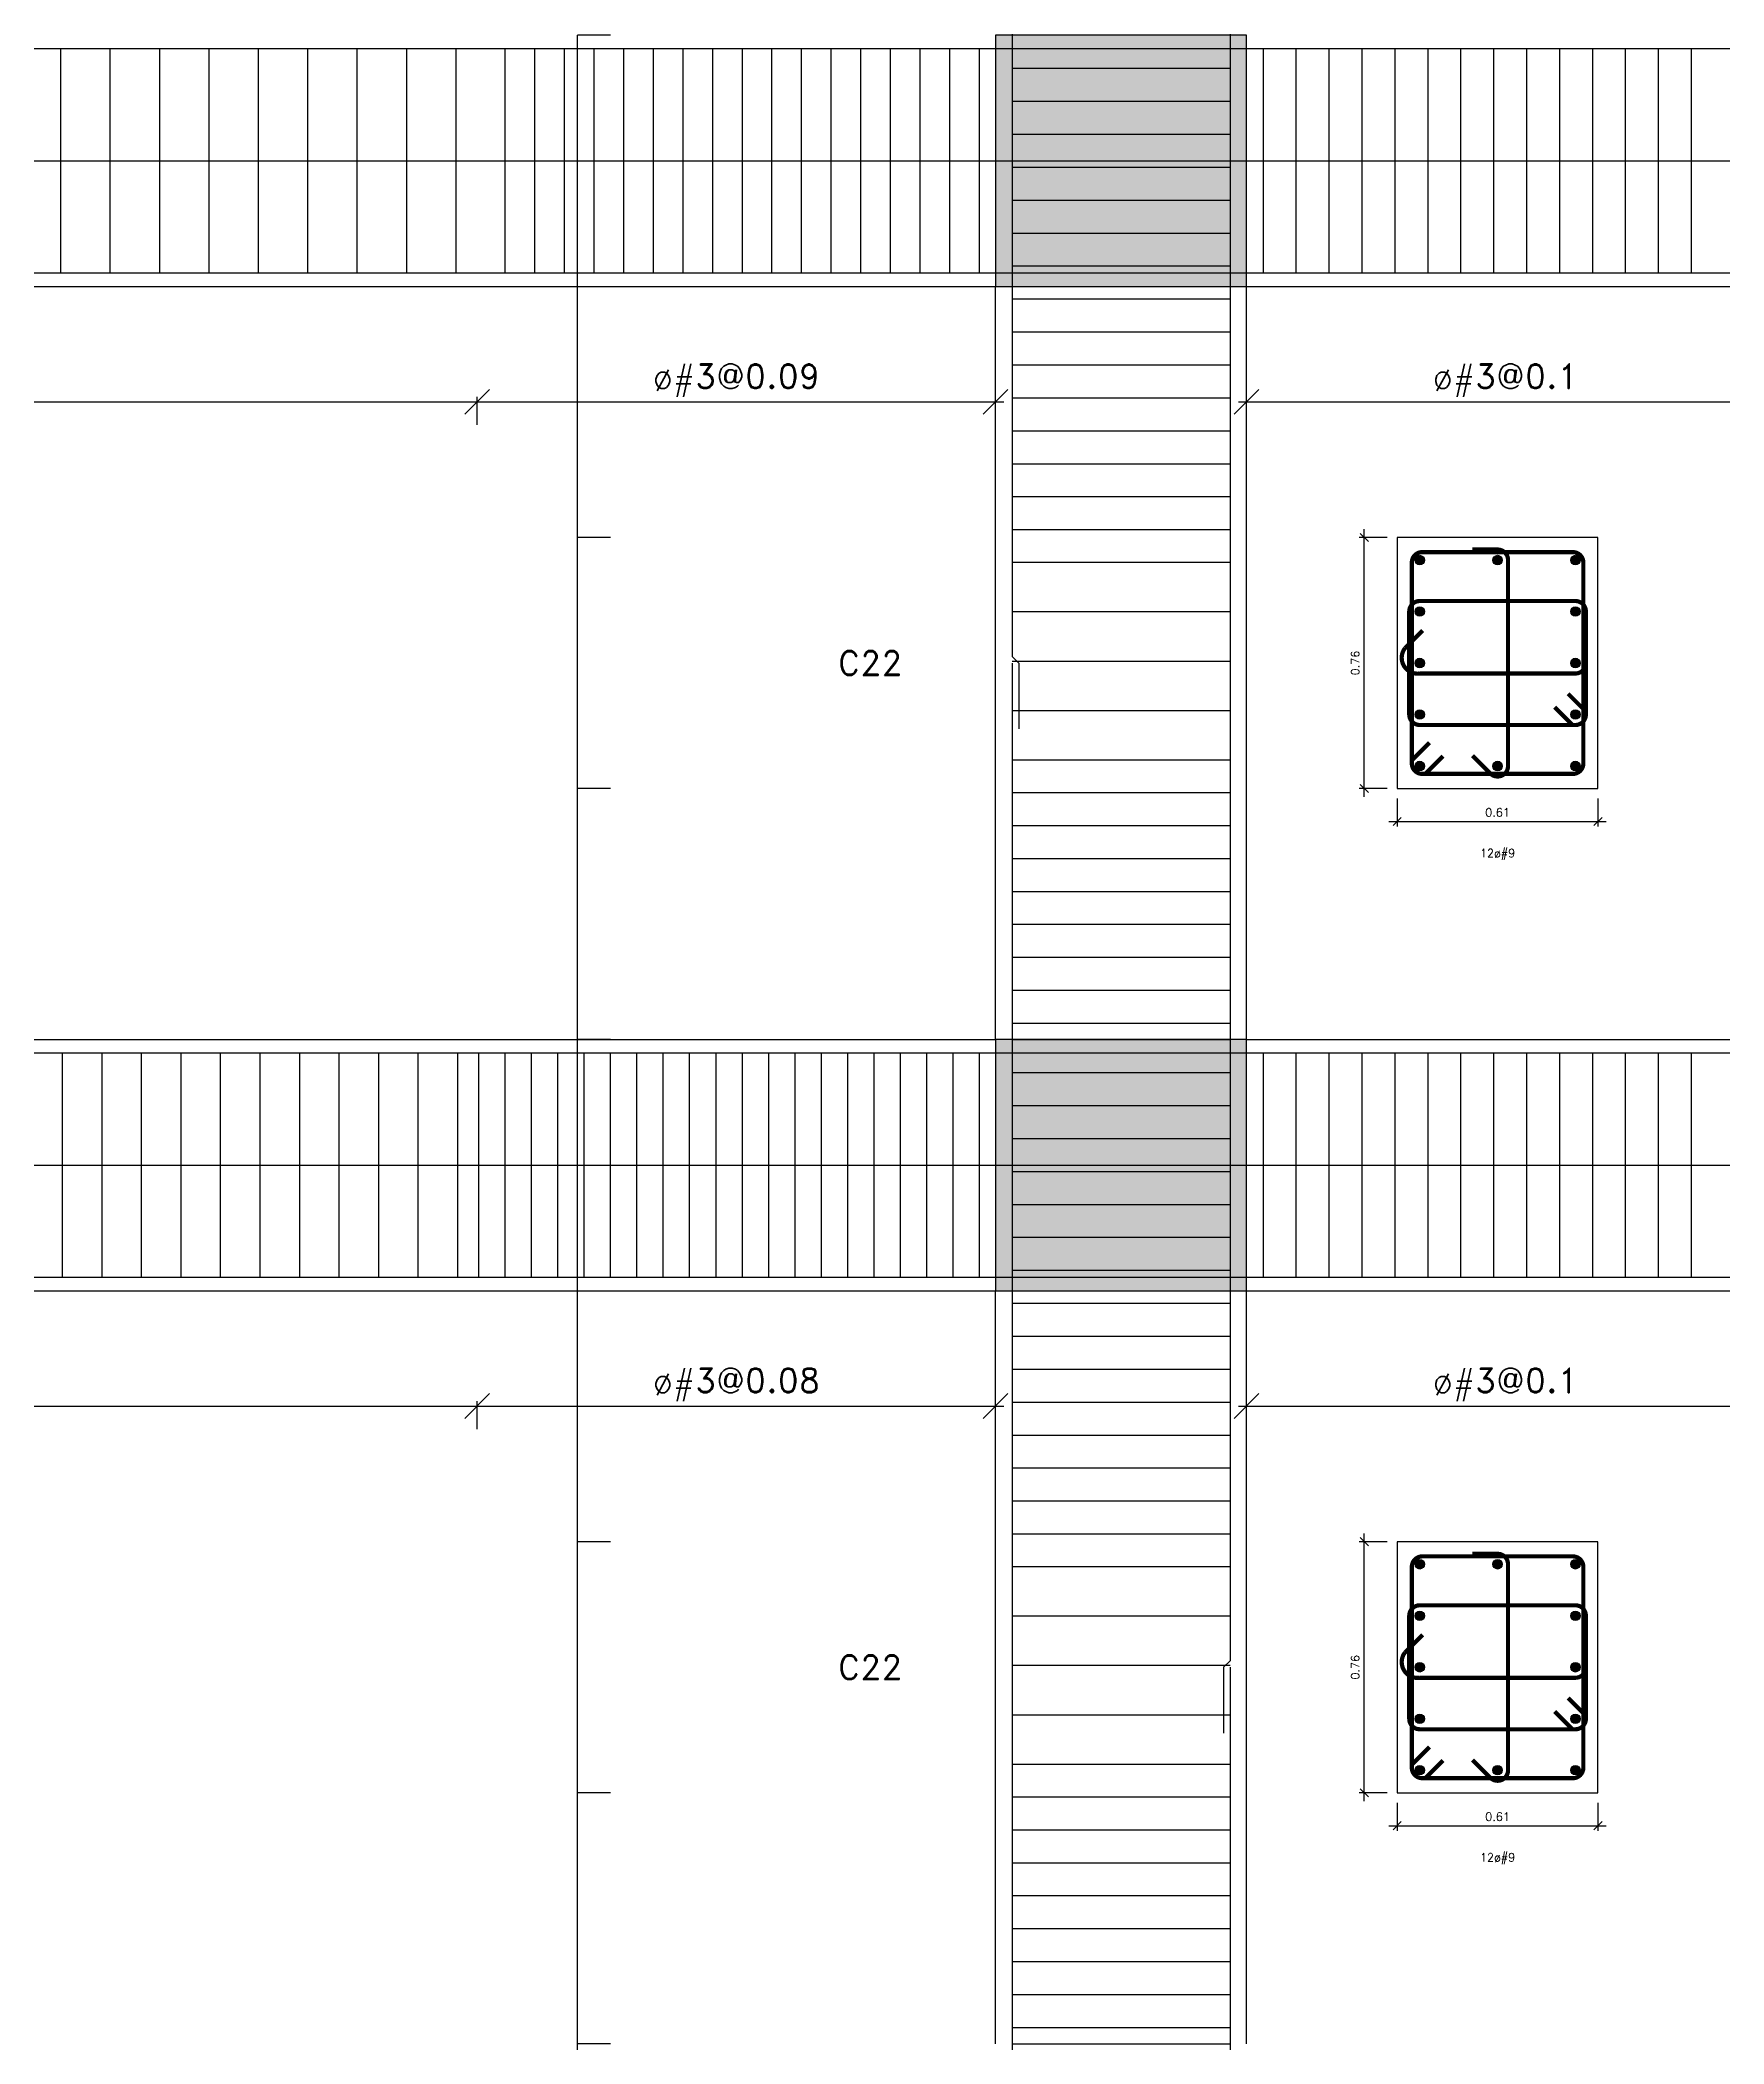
# Model space of a CAD drawing. Header units: inches. Extents: x 2674 to 28325, y -8016 to 21827.
# Drawn here: x 10241.9 to 10497.5, y -1826.6 to -1522.5 of the extents above; entities that cross this region are included whole.
import ezdxf

# ---------------------------------------------------------------- set-up
doc = ezdxf.new("R2010")
doc.units = ezdxf.units.IN
doc.header["$MEASUREMENT"] = 0
for name, color, linetype in [('Beam', 3, 'Continuous'), ('Beam elevation contour', 7, 'Continuous'), ('Beam rebar bot', 2, 'Continuous'), ('Beam rebar top', 2, 'Continuous'), ('Beam tie corner', 6, 'Continuous'), ('Beam tie mid', 4, 'Continuous'), ('Column elevation contorno', 7, 'Continuous'), ('Columns', 5, 'Continuous'), ('Dimensions', 7, 'Continuous'), ('Porticos', 7, 'Continuous'), ('Rebar long', 5, 'Continuous'), ('Rebar tie', 4, 'Continuous'), ('Texts', 7, 'Continuous')]:
    doc.layers.add(name, color=color, linetype=linetype)
doc.layers.add('Beam torsion rebar', color=7, linetype='Continuous', true_color=0xaf0000)
doc.styles.add('Letra', font='romand.shx')
doc.dimstyles.new('Dimension', dxfattribs={"dimscale": 0.083333, "dimtxt": 0.025, "dimasz": 0.025, "dimexe": 0.015, "dimexo": 0.03, "dimgap": 0.015, "dimtad": 1, "dimdec": 1, "dimzin": 0, "dimdsep": 46, "dimlunit": 4, "dimtxsty": 'Letra', "dimblk": 'OBLIQUE', "dimcen": 0.015, "dimdle": 0.025, "dimclrd": 256, "dimclre": 1, "dimclrt": 4, "dimadec": 0, "dimazin": 0, "dimtfac": 1, "dimtdec": 1, "dimtofl": 0, "dimtmove": 0, "dimatfit": 3, "dimfxl": 1, "dimtolj": 1, "dimtzin": 0, "dimarcsym": 0})

# ---------------------------------------------------------------- blocks, each defined once
blk = doc.blocks.new('_Oblique')
at = {"color": 0, "linetype": 'ByBlock', "lineweight": -2}
blk.add_line((-0.5, -0.5), (0.5, 0.5), dxfattribs=at)
blk = doc.blocks.new('*D31')
at = {"color": 1, "linetype": 'ByBlock', "lineweight": -2, "transparency": 16777216}
for p, q in [((-0.3348, 0.381), (-0.4198, 0.381)), ((-0.3348, -0.381), (-0.4198, -0.381))]:
    blk.add_line(p, q, dxfattribs=at)
at = {"linetype": 'ByBlock', "lineweight": -2, "transparency": 16777216}
blk.add_line((-0.4048, -0.406), (-0.4048, 0.406), dxfattribs=at)
at = {"layer": 'Defpoints', "transparency": 16777216}
for p in [(-0.4048, 0.381), (-0.3048, 0.381), (-0.3048, -0.381)]:
    blk.add_point(p, dxfattribs=at)
at = {"lineweight": -2, "transparency": 16777216, "xscale": 0.025, "yscale": 0.025, "zscale": 0.025}
for p, rotation in [((-0.4048, 0.381), 90), ((-0.4048, -0.381), 270)]:
    blk.add_blockref('_Oblique', p, dxfattribs=dict(at, rotation=rotation))
at = {"color": 4, "transparency": 16777216, "insert": (-0.4198, 0), "char_height": 0.025, "attachment_point": 8, "rotation": 90, "style": 'Letra'}
blk.add_mtext('0.76', dxfattribs=at)
blk = doc.blocks.new('*D32')
at = {"color": 1, "linetype": 'ByBlock', "lineweight": -2, "transparency": 16777216}
for p, q in [((-0.3048, -0.411), (-0.3048, -0.496)), ((0.3048, -0.411), (0.3048, -0.496))]:
    blk.add_line(p, q, dxfattribs=at)
at = {"linetype": 'ByBlock', "lineweight": -2, "transparency": 16777216}
blk.add_line((-0.3298, -0.481), (0.3298, -0.481), dxfattribs=at)
at = {"layer": 'Defpoints', "transparency": 16777216}
for p in [(-0.3048, -0.381), (0.3048, -0.381), (0.3048, -0.481)]:
    blk.add_point(p, dxfattribs=at)
at = {"lineweight": -2, "transparency": 16777216, "xscale": 0.025, "yscale": 0.025, "zscale": 0.025, "rotation": 180}
blk.add_blockref('_Oblique', (-0.3048, -0.481), dxfattribs=at)
at = {"lineweight": -2, "transparency": 16777216, "xscale": 0.025, "yscale": 0.025, "zscale": 0.025}
blk.add_blockref('_Oblique', (0.3048, -0.481), dxfattribs=at)
at = {"color": 4, "transparency": 16777216, "insert": (0, -0.466), "char_height": 0.025, "attachment_point": 8, "style": 'Letra'}
blk.add_mtext('0.61', dxfattribs=at)
blk = doc.blocks.new('#9')
blk.add_hatch(color=256).paths.add_polyline_path([(0.0143, 0, 1), (-0.0143, 0, 1)])
at = {"color": 0}
blk.add_circle((0, 0), 0.0143, dxfattribs=at)
blk = doc.blocks.new('*D574')
at = {"layer": 'Defpoints', "color": 0, "transparency": 16777216}
for p in [(10323.5, -1636.11), (10328.5, -1636.11), (10328.5, -1674.21)]:
    blk.add_point(p, dxfattribs=at)
at = {"layer": 'Dimensions', "color": 1, "linetype": 'ByBlock', "lineweight": -2, "transparency": 16777216}
for p, q in [((10328.5, -1636.11), (10323.5, -1636.11)), ((10328.5, -1674.21), (10323.5, -1674.21))]:
    blk.add_line(p, q, dxfattribs=at)
at = {"layer": 'Dimensions', "linetype": 'ByBlock', "lineweight": -2, "transparency": 16777216}
blk.add_line((10323.5, -1674.22), (10323.5, -1636.11), dxfattribs=at)
at = {"layer": 'Dimensions', "lineweight": -2, "transparency": 16777216, "xscale": 0.006249999999999999, "yscale": 0.006249999999999999, "zscale": 0.006249999999999999}
for p, rotation in [((10323.5, -1636.11), 90), ((10323.5, -1674.21), 270)]:
    blk.add_blockref('_Oblique', p, dxfattribs=dict(at, rotation=rotation))
at = {"layer": 'Dimensions', "color": 4, "transparency": 16777216, "insert": (10323.49, -1655.16), "char_height": 0.00625, "attachment_point": 5, "rotation": 90, "style": 'Letra'}
blk.add_mtext('\\A1;ø#3@0.1', dxfattribs=at)
blk = doc.blocks.new('*D575')
at = {"layer": 'Defpoints', "color": 0, "transparency": 16777216}
for p in [(10323.5, -1521.81), (10328.5, -1521.81), (10328.5, -1598.01)]:
    blk.add_point(p, dxfattribs=at)
at = {"layer": 'Dimensions', "color": 1, "linetype": 'ByBlock', "lineweight": -2, "transparency": 16777216}
for p, q in [((10328.5, -1521.81), (10323.5, -1521.81)), ((10328.5, -1598.01), (10323.5, -1598.01))]:
    blk.add_line(p, q, dxfattribs=at)
at = {"layer": 'Dimensions', "linetype": 'ByBlock', "lineweight": -2, "transparency": 16777216}
blk.add_line((10323.5, -1598.02), (10323.5, -1521.81), dxfattribs=at)
at = {"layer": 'Dimensions', "lineweight": -2, "transparency": 16777216, "xscale": 0.006249999999999999, "yscale": 0.006249999999999999, "zscale": 0.006249999999999999}
for p, rotation in [((10323.5, -1521.81), 90), ((10323.5, -1598.01), 270)]:
    blk.add_blockref('_Oblique', p, dxfattribs=dict(at, rotation=rotation))
at = {"layer": 'Dimensions', "color": 4, "transparency": 16777216, "insert": (10323.49, -1559.91), "char_height": 0.00625, "attachment_point": 5, "rotation": 90, "style": 'Letra'}
blk.add_mtext('\\A1;ø#3@0.1', dxfattribs=at)
blk = doc.blocks.new('*D576')
at = {"layer": 'Defpoints', "color": 0, "transparency": 16777216}
for p in [(10323.5, -1598.01), (10328.5, -1598.01), (10328.5, -1636.11)]:
    blk.add_point(p, dxfattribs=at)
at = {"layer": 'Dimensions', "color": 1, "linetype": 'ByBlock', "lineweight": -2, "transparency": 16777216}
for p, q in [((10328.5, -1598.01), (10323.5, -1598.01)), ((10328.5, -1636.11), (10323.5, -1636.11))]:
    blk.add_line(p, q, dxfattribs=at)
at = {"layer": 'Dimensions', "linetype": 'ByBlock', "lineweight": -2, "transparency": 16777216}
blk.add_line((10323.5, -1636.12), (10323.5, -1598.01), dxfattribs=at)
at = {"layer": 'Dimensions', "lineweight": -2, "transparency": 16777216, "xscale": 0.006249999999999999, "yscale": 0.006249999999999999, "zscale": 0.006249999999999999}
for p, rotation in [((10323.5, -1598.01), 90), ((10323.5, -1636.11), 270)]:
    blk.add_blockref('_Oblique', p, dxfattribs=dict(at, rotation=rotation))
at = {"layer": 'Dimensions', "color": 4, "transparency": 16777216, "insert": (10323.49, -1617.06), "char_height": 0.00625, "attachment_point": 5, "rotation": 90, "style": 'Letra'}
blk.add_mtext('\\A1;ø#3@0.15', dxfattribs=at)
blk = doc.blocks.new('*D585')
at = {"layer": 'Defpoints', "color": 0, "transparency": 16777216}
for p in [(10323.5, -1788.51), (10328.5, -1788.51), (10328.5, -1826.61)]:
    blk.add_point(p, dxfattribs=at)
at = {"layer": 'Dimensions', "color": 1, "linetype": 'ByBlock', "lineweight": -2, "transparency": 16777216}
for p, q in [((10328.5, -1788.51), (10323.5, -1788.51)), ((10328.5, -1826.61), (10323.5, -1826.61))]:
    blk.add_line(p, q, dxfattribs=at)
at = {"layer": 'Dimensions', "linetype": 'ByBlock', "lineweight": -2, "transparency": 16777216}
blk.add_line((10323.5, -1826.62), (10323.5, -1788.51), dxfattribs=at)
at = {"layer": 'Dimensions', "lineweight": -2, "transparency": 16777216, "xscale": 0.006249999999999999, "yscale": 0.006249999999999999, "zscale": 0.006249999999999999}
for p, rotation in [((10323.5, -1788.51), 90), ((10323.5, -1826.61), 270)]:
    blk.add_blockref('_Oblique', p, dxfattribs=dict(at, rotation=rotation))
at = {"layer": 'Dimensions', "color": 4, "transparency": 16777216, "insert": (10323.49, -1807.56), "char_height": 0.00625, "attachment_point": 5, "rotation": 90, "style": 'Letra'}
blk.add_mtext('\\A1;ø#3@0.1', dxfattribs=at)
blk = doc.blocks.new('*D586')
at = {"layer": 'Defpoints', "color": 0, "transparency": 16777216}
for p in [(10323.5, -1674.21), (10328.5, -1674.21), (10328.5, -1750.41)]:
    blk.add_point(p, dxfattribs=at)
at = {"layer": 'Dimensions', "color": 1, "linetype": 'ByBlock', "lineweight": -2, "transparency": 16777216}
for p, q in [((10328.5, -1674.21), (10323.5, -1674.21)), ((10328.5, -1750.41), (10323.5, -1750.41))]:
    blk.add_line(p, q, dxfattribs=at)
at = {"layer": 'Dimensions', "linetype": 'ByBlock', "lineweight": -2, "transparency": 16777216}
blk.add_line((10323.5, -1750.42), (10323.5, -1674.21), dxfattribs=at)
at = {"layer": 'Dimensions', "lineweight": -2, "transparency": 16777216, "xscale": 0.006249999999999999, "yscale": 0.006249999999999999, "zscale": 0.006249999999999999}
for p, rotation in [((10323.5, -1674.21), 90), ((10323.5, -1750.41), 270)]:
    blk.add_blockref('_Oblique', p, dxfattribs=dict(at, rotation=rotation))
at = {"layer": 'Dimensions', "color": 4, "transparency": 16777216, "insert": (10323.49, -1712.31), "char_height": 0.00625, "attachment_point": 5, "rotation": 90, "style": 'Letra'}
blk.add_mtext('\\A1;ø#3@0.1', dxfattribs=at)
blk = doc.blocks.new('*D587')
at = {"layer": 'Defpoints', "color": 0, "transparency": 16777216}
for p in [(10323.5, -1750.41), (10328.5, -1750.41), (10328.5, -1788.51)]:
    blk.add_point(p, dxfattribs=at)
at = {"layer": 'Dimensions', "color": 1, "linetype": 'ByBlock', "lineweight": -2, "transparency": 16777216}
for p, q in [((10328.5, -1750.41), (10323.5, -1750.41)), ((10328.5, -1788.51), (10323.5, -1788.51))]:
    blk.add_line(p, q, dxfattribs=at)
at = {"layer": 'Dimensions', "linetype": 'ByBlock', "lineweight": -2, "transparency": 16777216}
blk.add_line((10323.5, -1788.52), (10323.5, -1750.41), dxfattribs=at)
at = {"layer": 'Dimensions', "lineweight": -2, "transparency": 16777216, "xscale": 0.006249999999999999, "yscale": 0.006249999999999999, "zscale": 0.006249999999999999}
for p, rotation in [((10323.5, -1750.41), 90), ((10323.5, -1788.51), 270)]:
    blk.add_blockref('_Oblique', p, dxfattribs=dict(at, rotation=rotation))
at = {"layer": 'Dimensions', "color": 4, "transparency": 16777216, "insert": (10323.49, -1769.46), "char_height": 0.00625, "attachment_point": 5, "rotation": 90, "style": 'Letra'}
blk.add_mtext('\\A1;ø#3@0.15', dxfattribs=at)
blk = doc.blocks.new('*D589')
at = {"layer": 'Defpoints', "color": 0, "transparency": 16777216}
for p in [(10323.5, -1826.61), (10328.5, -1826.61), (10328.5, -1902.81)]:
    blk.add_point(p, dxfattribs=at)
at = {"layer": 'Dimensions', "color": 1, "linetype": 'ByBlock', "lineweight": -2, "transparency": 16777216}
for p, q in [((10328.5, -1826.61), (10323.5, -1826.61)), ((10328.5, -1902.81), (10323.5, -1902.81))]:
    blk.add_line(p, q, dxfattribs=at)
at = {"layer": 'Dimensions', "linetype": 'ByBlock', "lineweight": -2, "transparency": 16777216}
blk.add_line((10323.5, -1902.82), (10323.5, -1826.61), dxfattribs=at)
at = {"layer": 'Dimensions', "lineweight": -2, "transparency": 16777216, "xscale": 0.006249999999999999, "yscale": 0.006249999999999999, "zscale": 0.006249999999999999}
for p, rotation in [((10323.5, -1826.61), 90), ((10323.5, -1902.81), 270)]:
    blk.add_blockref('_Oblique', p, dxfattribs=dict(at, rotation=rotation))
at = {"layer": 'Dimensions', "color": 4, "transparency": 16777216, "insert": (10323.49, -1864.71), "char_height": 0.00625, "attachment_point": 5, "rotation": 90, "style": 'Letra'}
blk.add_mtext('\\A1;ø#3@0.1', dxfattribs=at)
blk = doc.blocks.new('*D170')
at = {"linetype": 'ByBlock', "lineweight": -2, "transparency": 16777216}
blk.add_line((708.3466, 13.5184), (709.9707, 13.5184), dxfattribs=at)
at = {"color": 1, "linetype": 'ByBlock', "lineweight": -2, "transparency": 16777216}
for p, q in [((708.3716, 13.4484), (708.3716, 13.5334)), ((709.9457, 13.4484), (709.9457, 13.5334))]:
    blk.add_line(p, q, dxfattribs=at)
at = {"layer": 'Defpoints', "transparency": 16777216}
for p in [(709.9457, 13.5184), (708.3716, 13.4184), (709.9457, 13.4184)]:
    blk.add_point(p, dxfattribs=at)
at = {"lineweight": -2, "transparency": 16777216, "xscale": 0.075, "yscale": 0.075, "zscale": 0.075, "rotation": 180}
blk.add_blockref('_Oblique', (708.3716, 13.5184), dxfattribs=at)
at = {"lineweight": -2, "transparency": 16777216, "xscale": 0.075, "yscale": 0.075, "zscale": 0.075}
blk.add_blockref('_Oblique', (709.9457, 13.5184), dxfattribs=at)
at = {"color": 4, "transparency": 16777216, "insert": (709.15865, 13.5334), "char_height": 0.075, "attachment_point": 8, "style": 'Letra'}
blk.add_mtext('ø#3@0.09', dxfattribs=at)
blk = doc.blocks.new('*D171')
at = {"linetype": 'ByBlock', "lineweight": -2, "transparency": 16777216}
blk.add_line((704.3066, 13.5184), (708.3966, 13.5184), dxfattribs=at)
at = {"color": 1, "linetype": 'ByBlock', "lineweight": -2, "transparency": 16777216}
for p, q in [((704.3316, 13.4484), (704.3316, 13.5334)), ((708.3716, 13.4484), (708.3716, 13.5334))]:
    blk.add_line(p, q, dxfattribs=at)
at = {"layer": 'Defpoints', "transparency": 16777216}
for p in [(708.3716, 13.5184), (704.3316, 13.4184), (708.3716, 13.4184)]:
    blk.add_point(p, dxfattribs=at)
at = {"lineweight": -2, "transparency": 16777216, "xscale": 0.075, "yscale": 0.075, "zscale": 0.075, "rotation": 180}
blk.add_blockref('_Oblique', (704.3316, 13.5184), dxfattribs=at)
at = {"lineweight": -2, "transparency": 16777216, "xscale": 0.075, "yscale": 0.075, "zscale": 0.075}
blk.add_blockref('_Oblique', (708.3716, 13.5184), dxfattribs=at)
at = {"color": 4, "transparency": 16777216, "insert": (706.3516, 13.5334), "char_height": 0.075, "attachment_point": 8, "style": 'Letra'}
blk.add_mtext('ø#3@0.15', dxfattribs=at)
blk = doc.blocks.new('FB 30 X 30')
blk.add_hatch(color=256).paths.add_polyline_path([(0.381, 0.381), (-0.381, 0.381), (-0.381, -0.381), (0.381, -0.381)])
at = {"color": 0}
blk.add_lwpolyline([(0.381, 0.381), (-0.381, 0.381), (-0.381, -0.381), (0.381, -0.381)], close=True, dxfattribs=at)
blk = doc.blocks.new('*D172')
at = {"linetype": 'ByBlock', "lineweight": -2, "transparency": 16777216}
blk.add_line((710.6827, 13.5184), (712.3067, 13.5184), dxfattribs=at)
at = {"color": 1, "linetype": 'ByBlock', "lineweight": -2, "transparency": 16777216}
for p, q in [((710.7077, 13.4484), (710.7077, 13.5334)), ((712.2817, 13.4484), (712.2817, 13.5334))]:
    blk.add_line(p, q, dxfattribs=at)
at = {"layer": 'Defpoints', "transparency": 16777216}
for p in [(712.2817, 13.5184), (710.7077, 13.4184), (712.2817, 13.4184)]:
    blk.add_point(p, dxfattribs=at)
at = {"lineweight": -2, "transparency": 16777216, "xscale": 0.075, "yscale": 0.075, "zscale": 0.075, "rotation": 180}
blk.add_blockref('_Oblique', (710.7077, 13.5184), dxfattribs=at)
at = {"lineweight": -2, "transparency": 16777216, "xscale": 0.075, "yscale": 0.075, "zscale": 0.075}
blk.add_blockref('_Oblique', (712.2817, 13.5184), dxfattribs=at)
at = {"color": 4, "transparency": 16777216, "insert": (711.4947, 13.5334), "char_height": 0.075, "attachment_point": 8, "style": 'Letra'}
blk.add_mtext('ø#3@0.1', dxfattribs=at)
blk = doc.blocks.new('*D189')
at = {"linetype": 'ByBlock', "lineweight": -2, "transparency": 16777216}
blk.add_line((708.3466, 10.4704), (709.9707, 10.4704), dxfattribs=at)
at = {"color": 1, "linetype": 'ByBlock', "lineweight": -2, "transparency": 16777216}
for p, q in [((708.3716, 10.4004), (708.3716, 10.4854)), ((709.9457, 10.4004), (709.9457, 10.4854))]:
    blk.add_line(p, q, dxfattribs=at)
at = {"layer": 'Defpoints', "transparency": 16777216}
for p in [(709.9457, 10.4704), (708.3716, 10.3704), (709.9457, 10.3704)]:
    blk.add_point(p, dxfattribs=at)
at = {"lineweight": -2, "transparency": 16777216, "xscale": 0.075, "yscale": 0.075, "zscale": 0.075, "rotation": 180}
blk.add_blockref('_Oblique', (708.3716, 10.4704), dxfattribs=at)
at = {"lineweight": -2, "transparency": 16777216, "xscale": 0.075, "yscale": 0.075, "zscale": 0.075}
blk.add_blockref('_Oblique', (709.9457, 10.4704), dxfattribs=at)
at = {"color": 4, "transparency": 16777216, "insert": (709.15865, 10.4854), "char_height": 0.075, "attachment_point": 8, "style": 'Letra'}
blk.add_mtext('ø#3@0.08', dxfattribs=at)
blk = doc.blocks.new('*D190')
at = {"linetype": 'ByBlock', "lineweight": -2, "transparency": 16777216}
blk.add_line((704.3066, 10.4704), (708.3966, 10.4704), dxfattribs=at)
at = {"color": 1, "linetype": 'ByBlock', "lineweight": -2, "transparency": 16777216}
for p, q in [((704.3316, 10.4004), (704.3316, 10.4854)), ((708.3716, 10.4004), (708.3716, 10.4854))]:
    blk.add_line(p, q, dxfattribs=at)
at = {"layer": 'Defpoints', "transparency": 16777216}
for p in [(708.3716, 10.4704), (704.3316, 10.3704), (708.3716, 10.3704)]:
    blk.add_point(p, dxfattribs=at)
at = {"lineweight": -2, "transparency": 16777216, "xscale": 0.075, "yscale": 0.075, "zscale": 0.075, "rotation": 180}
blk.add_blockref('_Oblique', (704.3316, 10.4704), dxfattribs=at)
at = {"lineweight": -2, "transparency": 16777216, "xscale": 0.075, "yscale": 0.075, "zscale": 0.075}
blk.add_blockref('_Oblique', (708.3716, 10.4704), dxfattribs=at)
at = {"color": 4, "transparency": 16777216, "insert": (706.3516, 10.4854), "char_height": 0.075, "attachment_point": 8, "style": 'Letra'}
blk.add_mtext('ø#3@0.12', dxfattribs=at)
blk = doc.blocks.new('*D191')
at = {"linetype": 'ByBlock', "lineweight": -2, "transparency": 16777216}
blk.add_line((710.6827, 10.4704), (712.3067, 10.4704), dxfattribs=at)
at = {"color": 1, "linetype": 'ByBlock', "lineweight": -2, "transparency": 16777216}
for p, q in [((710.7077, 10.4004), (710.7077, 10.4854)), ((712.2817, 10.4004), (712.2817, 10.4854))]:
    blk.add_line(p, q, dxfattribs=at)
at = {"layer": 'Defpoints', "transparency": 16777216}
for p in [(712.2817, 10.4704), (710.7077, 10.3704), (712.2817, 10.3704)]:
    blk.add_point(p, dxfattribs=at)
at = {"lineweight": -2, "transparency": 16777216, "xscale": 0.075, "yscale": 0.075, "zscale": 0.075, "rotation": 180}
blk.add_blockref('_Oblique', (710.7077, 10.4704), dxfattribs=at)
at = {"lineweight": -2, "transparency": 16777216, "xscale": 0.075, "yscale": 0.075, "zscale": 0.075}
blk.add_blockref('_Oblique', (712.2817, 10.4704), dxfattribs=at)
at = {"color": 4, "transparency": 16777216, "insert": (711.4947, 10.4854), "char_height": 0.075, "attachment_point": 8, "style": 'Letra'}
blk.add_mtext('ø#3@0.1', dxfattribs=at)
blk = doc.blocks.new('C 30 X 24')
at = {"layer": 'Columns'}
blk.add_lwpolyline([(-0.3048, -0.381), (0.3048, -0.381), (0.3048, 0.381), (-0.3048, 0.381)], close=True, dxfattribs=at)
at = {"layer": 'Rebar tie'}
for points in [[(-0.2065, -0.2419, 0.0127, 0.0127, 0), (-0.2604, -0.2958, 0.0127, 0.0127, 0), (-0.2604, -0.3048, 0.0127, 0.0127, 0.414214), (-0.2286, -0.3366, 0.0127, 0.0127, 0), (0.2286, -0.3366, 0.0127, 0.0127, 0.414214), (0.2604, -0.3048, 0.0127, 0.0127, 0), (0.2604, 0.3048, 0.0127, 0.0127, 0.414214), (0.2286, 0.3366, 0.0127, 0.0127, 0), (-0.2286, 0.3366, 0.0127, 0.0127, 0.414214), (-0.2604, 0.3048, 0.0127, 0.0127, 0), (-0.2604, -0.3048, 0.0127, 0.0127, 0.414214), (-0.2286, -0.3366, 0.0127, 0.0127, 0), (-0.2196, -0.3366, 0.0127, 0.0127, 0), (-0.1657, -0.2827, 0.0127, 0.0127, 0)], [(-0.0763, -0.2812, 0.0127, 0.0127, 0), (-0.0225, -0.3351, 0.0127, 0.0127, 0.668179), (0.0318, -0.3126, 0.0127, 0.0127, 0), (0.0318, 0.3126, 0.0127, 0.0127, 0.414214), (0, 0.3444, 0.0127, 0.0127, 0), (-0.0762, 0.3444, 0.0127, 0.0127, 0)], [(0.2143, -0.0935, 0.0127, 0.0127, 0), (0.2682, -0.1473, 0.0127, 0.0127, 0), (0.2682, -0.1563, 0.0127, 0.0127, -0.414214), (0.2364, -0.1881, 0.0127, 0.0127, 0), (-0.2364, -0.1881, 0.0127, 0.0127, -0.414214), (-0.2682, -0.1563, 0.0127, 0.0127, 0), (-0.2682, 0.1563, 0.0127, 0.0127, -0.414214), (-0.2364, 0.1881, 0.0127, 0.0127, 0), (0.2364, 0.1881, 0.0127, 0.0127, -0.414214), (0.2682, 0.1563, 0.0127, 0.0127, 0), (0.2682, -0.1563, 0.0127, 0.0127, -0.414214), (0.2364, -0.1881, 0.0127, 0.0127, 0), (0.2275, -0.1881, 0.0127, 0.0127, 0), (0.1736, -0.1342, 0.0127, 0.0127, 0)], [(-0.2275, 0.0988, 0.0127, 0.0127, 0), (-0.2813, 0.0449, 0.0127, 0.0127, 0.668179), (-0.2364, -0.0318, 0.0127, 0.0127, 0), (0.2364, -0.0318, 0.0127, 0.0127, 0.414214), (0.2682, 0, 0.0127, 0.0127, 0), (0.2682, 0.0762, 0.0127, 0.0127, 0)]]:
    blk.add_lwpolyline(points, format="xyseb", dxfattribs=at)
at = {"layer": 'Rebar long', "color": 0}
for p in [(-0.2364, 0.3126), (0, 0.3126), (0.2364, 0.3126), (-0.2364, 0.1563), (0.2364, 0.1563), (-0.2364, 0), (0.2364, 0), (-0.2364, -0.1563), (0.2364, -0.1563), (-0.2364, -0.3126), (0, -0.3126), (0.2364, -0.3126)]:
    blk.add_blockref('#9', p, dxfattribs=at)
at = {"layer": 'Texts', "insert": (0, -0.581), "char_height": 0.025, "width": 0.056717, "attachment_point": 5, "style": 'Letra'}
blk.add_mtext('12ø#9', dxfattribs=at)
at = {"layer": 'Dimensions'}
for p2, distance, picture, middle in [((-0.3048, 0.381), 0.1, '*D31', (-0.4048, 0)), ((0.3048, -0.381), -0.1, '*D32', (0, -0.481))]:
    dim = blk.add_aligned_dim(p1=(-0.3048, -0.381), p2=p2, distance=distance, dimstyle='Dimension', override={"dimtxt": 0.025, "dimasz": 0.025, "dimpost": '<>'}, dxfattribs=at)
    dim.commit()
    dim.dimension.update_dxf_attribs({"geometry": picture, "text_midpoint": middle})
blk = doc.blocks.new('B33-B34-B35-B36-Story4')
at = {"layer": 'Beam elevation contour'}
for points in [[(702.7576, 13.8684), (709.9457, 13.8684)], [(710.7077, 13.8684), (717.2356, 13.8684)]]:
    blk.add_lwpolyline(points, dxfattribs=at)
at = {"layer": 'Beam rebar bot'}
blk.add_lwpolyline([(732.8728, 14.2084), (732.8728, 13.9084), (702.188, 13.9084), (702.188, 14.2084)], dxfattribs=at)
at = {"layer": 'Beam rebar top'}
blk.add_lwpolyline([(702.208, 14.2904), (702.208, 14.5904), (732.8928, 14.5904), (732.8928, 14.2904)], dxfattribs=at)
at = {"layer": 'Beam tie corner'}
for points in [[(708.4557, 14.5904), (708.4557, 13.9084)], [(708.5457, 14.5904), (708.5457, 13.9084)], [(708.6357, 14.5904), (708.6357, 13.9084)], [(708.7257, 14.5904), (708.7257, 13.9084)], [(708.8157, 14.5904), (708.8157, 13.9084)], [(708.9057, 14.5904), (708.9057, 13.9084)], [(708.9957, 14.5904), (708.9957, 13.9084)], [(709.0857, 14.5904), (709.0857, 13.9084)], [(709.1757, 14.5904), (709.1757, 13.9084)], [(709.2657, 14.5904), (709.2657, 13.9084)], [(709.3557, 14.5904), (709.3557, 13.9084)], [(709.4457, 14.5904), (709.4457, 13.9084)], [(709.5357, 14.5904), (709.5357, 13.9084)], [(709.6257, 14.5904), (709.6257, 13.9084)], [(709.7157, 14.5904), (709.7157, 13.9084)], [(709.8057, 14.5904), (709.8057, 13.9084)], [(709.8957, 14.5904), (709.8957, 13.9084)], [(710.7577, 14.5904), (710.7577, 13.9084)], [(710.8577, 14.5904), (710.8577, 13.9084)], [(710.9577, 14.5904), (710.9577, 13.9084)], [(711.0577, 14.5904), (711.0577, 13.9084)], [(711.1577, 14.5904), (711.1577, 13.9084)], [(711.2577, 14.5904), (711.2577, 13.9084)], [(711.3577, 14.5904), (711.3577, 13.9084)], [(711.4577, 14.5904), (711.4577, 13.9084)], [(711.5577, 14.5904), (711.5577, 13.9084)], [(711.6577, 14.5904), (711.6577, 13.9084)], [(711.7577, 14.5904), (711.7577, 13.9084)], [(711.8577, 14.5904), (711.8577, 13.9084)], [(711.9577, 14.5904), (711.9577, 13.9084)], [(712.0577, 14.5904), (712.0577, 13.9084)]]:
    blk.add_lwpolyline(points, dxfattribs=at)
at = {"layer": 'Beam tie mid'}
for points in [[(707.1066, 14.5904), (707.1066, 13.9084)], [(707.2566, 14.5904), (707.2566, 13.9084)], [(707.4066, 14.5904), (707.4066, 13.9084)], [(707.5566, 14.5904), (707.5566, 13.9084)], [(707.7066, 14.5904), (707.7066, 13.9084)], [(707.8566, 14.5904), (707.8566, 13.9084)], [(708.0066, 14.5904), (708.0066, 13.9084)], [(708.1566, 14.5904), (708.1566, 13.9084)], [(708.3066, 14.5904), (708.3066, 13.9084)]]:
    blk.add_lwpolyline(points, dxfattribs=at)
at = {"layer": 'Beam torsion rebar'}
blk.add_lwpolyline([(702.188, 14.2494), (732.8928, 14.2494)], dxfattribs=at)
at = {"layer": 'Beam', "color": 0}
blk.add_blockref('FB 30 X 30', (710.3267, 14.2494), dxfattribs=at)
at = {"layer": 'Dimensions'}
for p1, p2, text, picture, middle in [((704.3316, 13.4184), (708.3716, 13.4184), 'ø#3@0.15', '*D171', (706.3516, 13.5184)), ((708.3716, 13.4184), (709.9457, 13.4184), 'ø#3@0.09', '*D170', (709.1586, 13.5184)), ((710.7077, 13.4184), (712.2817, 13.4184), 'ø#3@0.1', '*D172', (711.4947, 13.5184))]:
    dim = blk.add_aligned_dim(p1=p1, p2=p2, distance=0.1, text=text, dimstyle='Dimension', override={"dimtxt": 0.075, "dimasz": 0.075, "dimpost": '<>'}, dxfattribs=at)
    dim.commit()
    dim.dimension.update_dxf_attribs({"geometry": picture, "text_midpoint": middle})
blk = doc.blocks.new('B33-B34-B35-B36-Story3')
at = {"layer": 'Beam elevation contour'}
for points in [[(702.7576, 11.5824), (709.9457, 11.5824)], [(710.7077, 11.5824), (717.2356, 11.5824)], [(702.7576, 10.8204), (709.9457, 10.8204)], [(710.7077, 10.8204), (717.2356, 10.8204)]]:
    blk.add_lwpolyline(points, dxfattribs=at)
at = {"layer": 'Beam rebar bot'}
blk.add_lwpolyline([(732.8728, 11.1604), (732.8728, 10.8604), (702.188, 10.8604), (702.188, 11.1604)], dxfattribs=at)
at = {"layer": 'Beam rebar top'}
blk.add_lwpolyline([(702.208, 11.2424), (702.208, 11.5424), (732.8928, 11.5424), (732.8928, 11.2424)], dxfattribs=at)
at = {"layer": 'Beam tie corner'}
for points in [[(708.3757, 11.5424), (708.3757, 10.8604)], [(708.4557, 11.5424), (708.4557, 10.8604)], [(708.5357, 11.5424), (708.5357, 10.8604)], [(708.6157, 11.5424), (708.6157, 10.8604)], [(708.6957, 11.5424), (708.6957, 10.8604)], [(708.7757, 11.5424), (708.7757, 10.8604)], [(708.8557, 11.5424), (708.8557, 10.8604)], [(708.9357, 11.5424), (708.9357, 10.8604)], [(709.0157, 11.5424), (709.0157, 10.8604)], [(709.0957, 11.5424), (709.0957, 10.8604)], [(709.1757, 11.5424), (709.1757, 10.8604)], [(709.2557, 11.5424), (709.2557, 10.8604)], [(709.3357, 11.5424), (709.3357, 10.8604)], [(709.4157, 11.5424), (709.4157, 10.8604)], [(709.4957, 11.5424), (709.4957, 10.8604)], [(709.5757, 11.5424), (709.5757, 10.8604)], [(709.6557, 11.5424), (709.6557, 10.8604)], [(709.7357, 11.5424), (709.7357, 10.8604)], [(709.8157, 11.5424), (709.8157, 10.8604)], [(709.8957, 11.5424), (709.8957, 10.8604)], [(710.7577, 11.5424), (710.7577, 10.8604)], [(710.8577, 11.5424), (710.8577, 10.8604)], [(710.9577, 11.5424), (710.9577, 10.8604)], [(711.0577, 11.5424), (711.0577, 10.8604)], [(711.1577, 11.5424), (711.1577, 10.8604)], [(711.2577, 11.5424), (711.2577, 10.8604)], [(711.3577, 11.5424), (711.3577, 10.8604)], [(711.4577, 11.5424), (711.4577, 10.8604)], [(711.5577, 11.5424), (711.5577, 10.8604)], [(711.6577, 11.5424), (711.6577, 10.8604)], [(711.7577, 11.5424), (711.7577, 10.8604)], [(711.8577, 11.5424), (711.8577, 10.8604)], [(711.9577, 11.5424), (711.9577, 10.8604)], [(712.0577, 11.5424), (712.0577, 10.8604)]]:
    blk.add_lwpolyline(points, dxfattribs=at)
at = {"layer": 'Beam tie mid'}
for points in [[(707.1116, 11.5424), (707.1116, 10.8604)], [(707.2316, 11.5424), (707.2316, 10.8604)], [(707.3516, 11.5424), (707.3516, 10.8604)], [(707.4716, 11.5424), (707.4716, 10.8604)], [(707.5916, 11.5424), (707.5916, 10.8604)], [(707.7116, 11.5424), (707.7116, 10.8604)], [(707.8316, 11.5424), (707.8316, 10.8604)], [(707.9516, 11.5424), (707.9516, 10.8604)], [(708.0716, 11.5424), (708.0716, 10.8604)], [(708.1916, 11.5424), (708.1916, 10.8604)], [(708.3116, 11.5424), (708.3116, 10.8604)]]:
    blk.add_lwpolyline(points, dxfattribs=at)
at = {"layer": 'Beam torsion rebar'}
blk.add_lwpolyline([(702.188, 11.2014), (732.8928, 11.2014)], dxfattribs=at)
at = {"layer": 'Beam', "color": 0}
blk.add_blockref('FB 30 X 30', (710.3267, 11.2014), dxfattribs=at)
at = {"layer": 'Dimensions'}
for p1, p2, text, picture, middle in [((704.3316, 10.3704), (708.3716, 10.3704), 'ø#3@0.12', '*D190', (706.3516, 10.4704)), ((708.3716, 10.3704), (709.9457, 10.3704), 'ø#3@0.08', '*D189', (709.1586, 10.4704)), ((710.7077, 10.3704), (712.2817, 10.3704), 'ø#3@0.1', '*D191', (711.4947, 10.4704))]:
    dim = blk.add_aligned_dim(p1=p1, p2=p2, distance=0.1, text=text, dimstyle='Dimension', override={"dimtxt": 0.075, "dimasz": 0.075, "dimpost": '<>'}, dxfattribs=at)
    dim.commit()
    dim.dimension.update_dxf_attribs({"geometry": picture, "text_midpoint": middle})

msp = doc.modelspace()

# ---------------------------------------------------------------- linework, layer by layer
at = {"layer": 'Beam rebar bot'}
for points in [[(10389.46, -1312.26), (10389.46, -1616.06)], [(10422.56, -1464.66), (10422.56, -1768.46)], [(10390.46, -1617.06), (10389.46, -1616.06)], [(10389.46, -1617.06), (10389.46, -1920.86)], [(10390.46, -1617.06), (10390.46, -1627.06)], [(10421.56, -1769.46), (10422.56, -1768.46)], [(10421.56, -1769.46), (10421.56, -1779.46)], [(10422.56, -1769.46), (10422.56, -2073.26)]]:
    msp.add_lwpolyline(points, dxfattribs=at)
at = {"layer": 'Beam tie corner'}
for points in [[(10389.46, -1526.81), (10422.56, -1526.81)], [(10389.46, -1531.81), (10422.56, -1531.81)], [(10389.46, -1536.81), (10422.56, -1536.81)], [(10389.46, -1541.81), (10422.56, -1541.81)], [(10389.46, -1546.81), (10422.56, -1546.81)], [(10389.46, -1551.81), (10422.56, -1551.81)], [(10389.46, -1556.81), (10422.56, -1556.81)], [(10389.46, -1561.81), (10422.56, -1561.81)], [(10389.46, -1566.81), (10422.56, -1566.81)], [(10389.46, -1571.81), (10422.56, -1571.81)], [(10389.46, -1576.81), (10422.56, -1576.81)], [(10389.46, -1581.81), (10422.56, -1581.81)], [(10389.46, -1586.81), (10422.56, -1586.81)], [(10389.46, -1591.81), (10422.56, -1591.81)], [(10389.46, -1596.81), (10422.56, -1596.81)], [(10389.46, -1636.71), (10422.56, -1636.71)], [(10389.46, -1641.71), (10422.56, -1641.71)], [(10389.46, -1646.71), (10422.56, -1646.71)], [(10389.46, -1651.71), (10422.56, -1651.71)], [(10389.46, -1656.71), (10422.56, -1656.71)], [(10389.46, -1661.71), (10422.56, -1661.71)], [(10389.46, -1666.71), (10422.56, -1666.71)], [(10389.46, -1671.71), (10422.56, -1671.71)], [(10389.46, -1674.21), (10422.56, -1674.21)], [(10389.46, -1679.21), (10422.56, -1679.21)], [(10389.46, -1684.21), (10422.56, -1684.21)], [(10389.46, -1689.21), (10422.56, -1689.21)], [(10389.46, -1694.21), (10422.56, -1694.21)], [(10389.46, -1699.21), (10422.56, -1699.21)], [(10389.46, -1704.21), (10422.56, -1704.21)], [(10389.46, -1709.21), (10422.56, -1709.21)], [(10389.46, -1714.21), (10422.56, -1714.21)], [(10389.46, -1719.21), (10422.56, -1719.21)], [(10389.46, -1724.21), (10422.56, -1724.21)], [(10389.46, -1729.21), (10422.56, -1729.21)], [(10389.46, -1734.21), (10422.56, -1734.21)], [(10389.46, -1739.21), (10422.56, -1739.21)], [(10389.46, -1744.21), (10422.56, -1744.21)], [(10389.46, -1749.21), (10422.56, -1749.21)], [(10389.46, -1789.11), (10422.56, -1789.11)], [(10389.46, -1794.11), (10422.56, -1794.11)], [(10389.46, -1799.11), (10422.56, -1799.11)], [(10389.46, -1804.11), (10422.56, -1804.11)], [(10389.46, -1809.11), (10422.56, -1809.11)], [(10389.46, -1814.11), (10422.56, -1814.11)], [(10389.46, -1819.11), (10422.56, -1819.11)], [(10389.46, -1824.11), (10422.56, -1824.11)], [(10389.46, -1826.61), (10422.56, -1826.61)]]:
    msp.add_lwpolyline(points, dxfattribs=at)
at = {"layer": 'Beam tie mid'}
for points in [[(10389.46, -1601.76), (10422.56, -1601.76)], [(10389.46, -1609.26), (10422.56, -1609.26)], [(10389.46, -1616.76), (10422.56, -1616.76)], [(10389.46, -1624.26), (10422.56, -1624.26)], [(10389.46, -1631.76), (10422.56, -1631.76)], [(10389.46, -1754.16), (10422.56, -1754.16)], [(10389.46, -1761.66), (10422.56, -1761.66)], [(10389.46, -1769.16), (10422.56, -1769.16)], [(10389.46, -1776.66), (10422.56, -1776.66)], [(10389.46, -1784.16), (10422.56, -1784.16)]]:
    msp.add_lwpolyline(points, dxfattribs=at)
at = {"layer": 'Column elevation contorno'}
for points in [[(10386.96, -1674.21), (10386.96, -1559.91)], [(10425.06, -1674.21), (10425.06, -1559.91)], [(10386.96, -1826.61), (10386.96, -1712.31)], [(10425.06, -1826.61), (10425.06, -1712.31)]]:
    msp.add_lwpolyline(points, dxfattribs=at)

# ---------------------------------------------------------------- block references
at = {"layer": 'Dimensions', "color": 0, "xscale": 49.99999999999999, "yscale": 49.99999999999999, "zscale": 49.99999999999999}
for p in [(10463.16, -1617.06), (10463.16, -1769.46)]:
    msp.add_blockref('C 30 X 24', p, dxfattribs=at)
at = {"layer": 'Porticos', "color": 0, "xscale": 49.99999999999999, "yscale": 49.99999999999999, "zscale": 49.99999999999999}
for name in ['B33-B34-B35-B36-Story4', 'B33-B34-B35-B36-Story3']:
    msp.add_blockref(name, (-25110.33, -2253.33), dxfattribs=at)

# ---------------------------------------------------------------- texts
at = {"layer": 'Texts', "char_height": 3.75, "width": 2.8358, "attachment_point": 5, "style": 'Letra'}
for insert in [(10367.91, -1617.06), (10367.91, -1769.46)]:
    msp.add_mtext('C22', dxfattribs=dict(at, insert=insert))

# ---------------------------------------------------------------- dimensions: what is measured, and where the dimension line sits
at = {"layer": 'Dimensions'}
for p1, p2, text, picture, middle in [((10328.5, -1598.01), (10328.5, -1521.81), 'ø#3@0.1', '*D575', (10323.49, -1559.91)), ((10328.5, -1636.11), (10328.5, -1598.01), 'ø#3@0.15', '*D576', (10323.49, -1617.06)), ((10328.5, -1674.21), (10328.5, -1636.11), 'ø#3@0.1', '*D574', (10323.49, -1655.16)), ((10328.5, -1750.41), (10328.5, -1674.21), 'ø#3@0.1', '*D586', (10323.49, -1712.31)), ((10328.5, -1788.51), (10328.5, -1750.41), 'ø#3@0.15', '*D587', (10323.49, -1769.46)), ((10328.5, -1826.61), (10328.5, -1788.51), 'ø#3@0.1', '*D585', (10323.49, -1807.56)), ((10328.5, -1902.81), (10328.5, -1826.61), 'ø#3@0.1', '*D589', (10323.49, -1864.71))]:
    dim = msp.add_aligned_dim(p1=p1, p2=p2, distance=5, text=text, dimstyle='Dimension', override={"dimscale": 0.083333, "dimtxt": 0.075, "dimasz": 0.075, "dimpost": '<>'}, dxfattribs=at)
    dim.commit()
    dim.dimension.update_dxf_attribs({"geometry": picture, "text_midpoint": middle})

doc.saveas('drawing.dxf')
